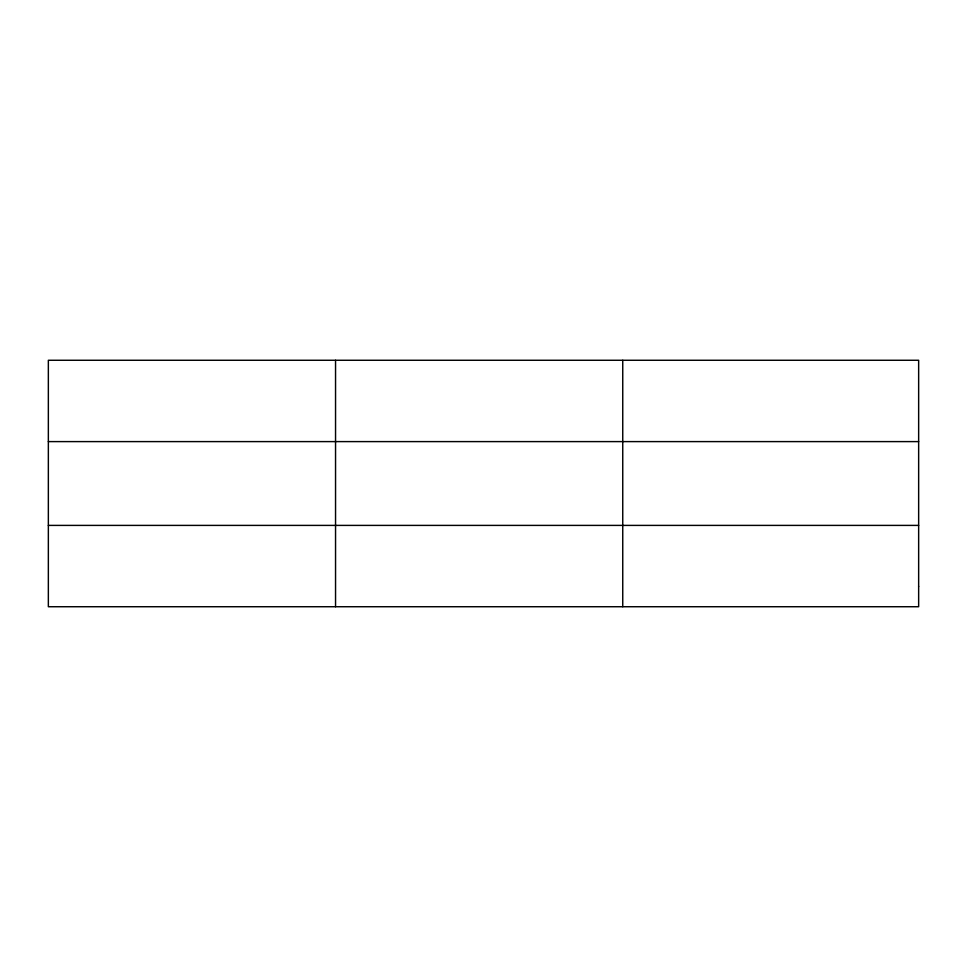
<?xml version="1.0" encoding="UTF-8"?>
<svg xmlns="http://www.w3.org/2000/svg" width="967" height="967" viewBox="0 0 967 967"><rect width="100%" height="100%" fill="white"/><g stroke="black" fill="none" stroke-linecap="round" stroke-linejoin="round"><path stroke-width="1.45" d="M335.549 360.268L335.549 606.732M622.748 360.268L622.748 606.732M48.35 441.605L918.65 441.605M48.35 525.395L918.65 525.395M918.65 586.401L918.65 606.732L48.35 606.732L48.35 360.268L918.65 360.268L918.65 586.401"/></g></svg>
